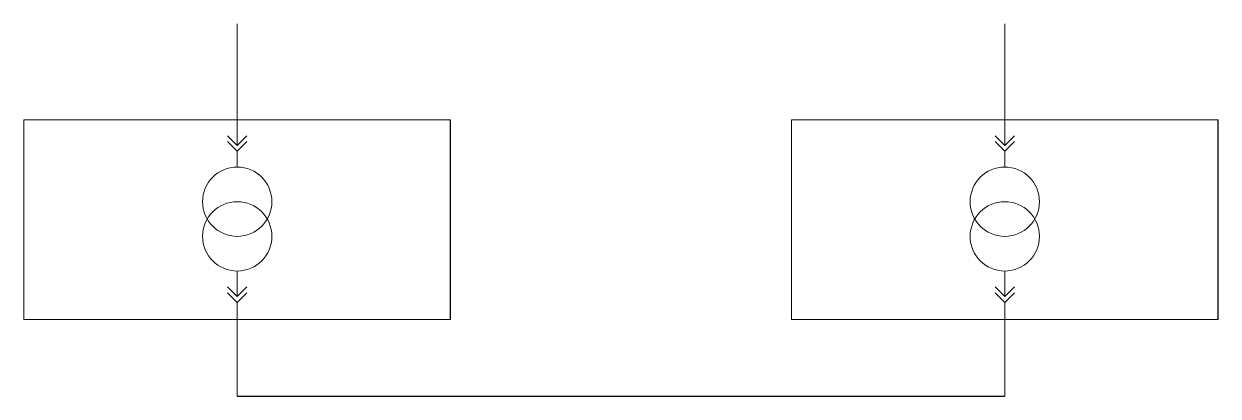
# Model space of a CAD drawing. Header units: millimetres. Extents: x -110 to 110, y 0 to 69.
import ezdxf

# ---------------------------------------------------------------- set-up
doc = ezdxf.new("R2010")
doc.units = ezdxf.units.MM

msp = doc.modelspace()

# ---------------------------------------------------------------- linework, layer by layer
at = {"color": 0, "linetype": 'ByBlock', "lineweight": 18, "transparency": 16777216}
for p, q in [((-71, 46.36), (-71, 68.83)), ((71, 46.36), (71, 68.83)), ((-110.47, 51.11), (-31.53, 51.11)), ((-110.47, 51.11), (-110.47, 14.16)), ((31.53, 51.11), (110.47, 51.11)), ((31.53, 51.11), (31.53, 14.16)), ((-71, 46.36), (-72.78, 48.14)), ((-71, 45.29), (-72.78, 47.07)), ((-71, 46.36), (-69.22, 48.14)), ((-71, 45.29), (-69.22, 47.07)), ((71, 46.36), (69.22, 48.14)), ((71, 45.29), (69.22, 47.07)), ((71, 46.36), (72.78, 48.14)), ((71, 45.29), (72.78, 47.07)), ((-71, 42.36), (-71, 45.29)), ((71, 42.36), (71, 45.29)), ((-71, 18.4), (-71, 23.13)), ((71, 18.4), (71, 23.13)), ((-71, 18.4), (-72.78, 20.18)), ((-71, 18.4), (-69.22, 20.18)), ((71, 18.4), (69.22, 20.18)), ((71, 18.4), (72.78, 20.18)), ((-71, 17.33), (-72.78, 19.11)), ((-71, 17.33), (-69.22, 19.11)), ((71, 17.33), (69.22, 19.11)), ((71, 17.33), (72.78, 19.11)), ((-71, 0), (-71, 17.33)), ((71, 0), (71, 17.33)), ((-110.47, 14.16), (-31.53, 14.16)), ((31.53, 14.16), (110.47, 14.16))]:
    msp.add_line(p, q, dxfattribs=at)
for p, q in [((-31.53, 14.16), (-31.53, 51.11)), ((110.47, 14.16), (110.47, 51.11))]:
    msp.add_line(p, q)
at = {"color": 2}
msp.add_line((-71, 0), (71, 0), dxfattribs=at)
at = {"color": 0, "linetype": 'ByBlock', "lineweight": 18, "transparency": 16777216}
for centre in [(-71, 35.95), (71, 35.95), (-71, 29.54), (71, 29.54)]:
    msp.add_circle(centre, 6.41, dxfattribs=at)
for centre in [(-71, 35.95), (71, 35.95)]:
    msp.add_arc(centre, 6.41, 270, 90, dxfattribs=at)

doc.saveas('drawing.dxf')
